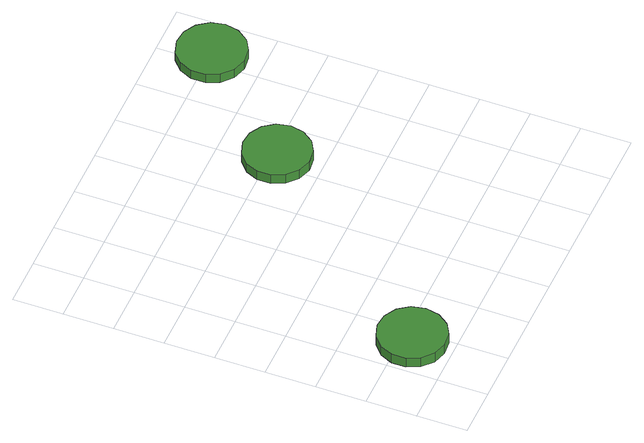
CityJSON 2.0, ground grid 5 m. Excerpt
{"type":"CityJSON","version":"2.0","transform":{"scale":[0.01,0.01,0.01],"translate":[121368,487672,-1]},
"CityObjects":{
"tree1":{"type":"SolitaryVegetationObject","attributes":{"function":"something"},"geometry":[{"type":"MultiSurface","lod":"1","boundaries":[[[0,1,2,3,4,5,6,7,8,9,10,11,12,13,14]],[[15,16,17,18,19,20,21,22,23,24,25,26,27,28,29]],[[0,29,28,1]],[[1,28,27,2]],[[2,27,26,3]],[[3,26,25,4]],[[4,25,24,5]],[[5,24,23,6]],[[6,23,22,7]],[[7,22,21,8]],[[8,21,20,9]],[[9,20,19,10]],[[10,19,18,11]],[[11,18,17,12]],[[12,17,16,13]],[[13,16,15,14]],[[14,15,29,0]]]}]},
"tree2":{"type":"SolitaryVegetationObject","attributes":{"function":"something"},"geometry":[{"type":"MultiSurface","lod":"1","boundaries":[[[30,31,32,33,34,35,36,37,38,39,40,41,42,43,44]],[[45,46,47,48,49,50,51,52,53,54,55,56,57,58,59]],[[30,59,58,31]],[[31,58,57,32]],[[32,57,56,33]],[[33,56,55,34]],[[34,55,54,35]],[[35,54,53,36]],[[36,53,52,37]],[[37,52,51,38]],[[38,51,50,39]],[[39,50,49,40]],[[40,49,48,41]],[[41,48,47,42]],[[42,47,46,43]],[[43,46,45,44]],[[44,45,59,30]]]}]},
"tree3":{"type":"SolitaryVegetationObject","attributes":{"function":"something"},"geometry":[{"type":"MultiSurface","lod":"1","boundaries":[[[60,61,62,63,64,65,66,67,68,69,70,71,72,73,74]],[[75,76,77,78,79,80,81,82,83,84,85,86,87,88,89]],[[60,89,88,61]],[[61,88,87,62]],[[62,87,86,63]],[[63,86,85,64]],[[64,85,84,65]],[[65,84,83,66]],[[66,83,82,67]],[[67,82,81,68]],[[68,81,80,69]],[[69,80,79,70]],[[70,79,78,71]],[[71,78,77,72]],[[72,77,76,73]],[[73,76,75,74]],[[74,75,89,60]]]}]}
},
"vertices":[
[718,404,190],[689,542,190],[607,655,190],[485,725,190],[346,740,190],[212,697,190],[108,603,190],[51,475,190],[51,334,190],[108,206,190],[212,112,190],[346,69,190],[485,83,190],[607,153,190],[689,267,190],[689,267,78],[607,153,78],[485,83,78],[346,69,78],[212,112,78],[108,206,78],[51,334,78],[51,475,78],[108,603,78],[212,697,78],[346,740,78],[485,725,78],[607,655,78],[689,542,78],[718,404,78],
[2437,2440,189],[2408,2575,189],[2327,2687,189],[2207,2756,189],[2069,2771,189],[1938,2728,189],[1835,2635,189],[1779,2509,189],[1779,2371,189],[1835,2244,189],[1938,2152,189],[2069,2109,189],[2207,2124,189],[2327,2193,189],[2408,2305,189],[2408,2305,78],[2327,2193,78],[2207,2124,78],[2069,2109,78],[1938,2152,78],[1835,2244,78],[1779,2371,78],[1779,2509,78],[1835,2635,78],[1938,2728,78],[2069,2771,78],[2207,2756,78],[2327,2687,78],[2408,2575,78],[2437,2440,78],
[3431,3490,183],[3401,3628,183],[3318,3742,183],[3196,3812,183],[3056,3827,183],[2922,3784,183],[2818,3689,183],[2760,3561,183],[2760,3420,183],[2818,3291,183],[2922,3197,183],[3056,3153,183],[3196,3168,183],[3318,3238,183],[3401,3352,183],[3401,3352,77],[3318,3238,77],[3196,3168,77],[3056,3153,77],[2922,3197,77],[2818,3291,77],[2760,3420,77],[2760,3561,77],[2818,3689,77],[2922,3784,77],[3056,3827,77],[3196,3812,77],[3318,3742,77],[3401,3628,77],[3431,3490,77]
]}
